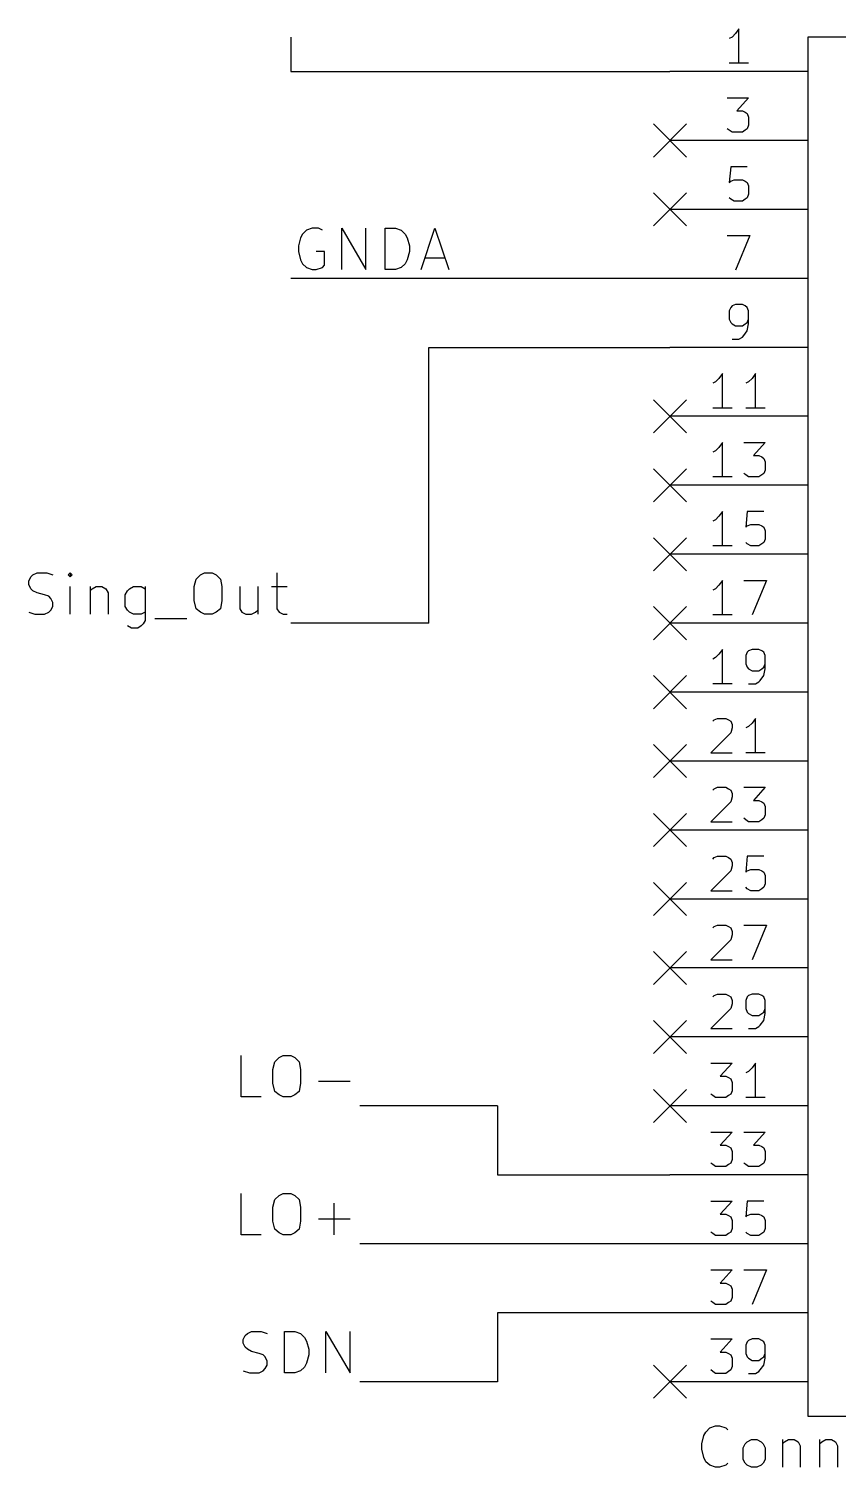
# Model space of a CAD drawing. Extents: x 10 to 287, y -200 to -10.
# Drawn here: x 221.5 to 251.3, y -113.6 to -60.7 of the extents above; entities that cross this region are included whole.
import ezdxf

# ---------------------------------------------------------------- set-up
doc = ezdxf.new("R2010")
doc.units = 0
doc.header["$MEASUREMENT"] = 0

msp = doc.modelspace()

# ---------------------------------------------------------------- linework, layer by layer
at = {"layer": 'Blue 2'}
for p, q in [((244.5, -64.1604), (245.72, -65.3796)), ((245.72, -64.1604), (244.5, -65.3796)), ((244.5, -66.7004), (245.72, -67.9196)), ((245.72, -66.7004), (244.5, -67.9196)), ((244.5, -74.3204), (245.72, -75.5396)), ((245.72, -74.3204), (244.5, -75.5396)), ((244.5, -76.8604), (245.72, -78.0796)), ((245.72, -76.8604), (244.5, -78.0796)), ((244.5, -79.4004), (245.72, -80.6196)), ((245.72, -79.4004), (244.5, -80.6196)), ((244.5, -81.9404), (245.72, -83.1596)), ((245.72, -81.9404), (244.5, -83.1596)), ((244.5, -84.4804), (245.72, -85.6996)), ((245.72, -84.4804), (244.5, -85.6996)), ((244.5, -87.0204), (245.72, -88.2396)), ((245.72, -87.0204), (244.5, -88.2396)), ((244.5, -89.5604), (245.72, -90.7796)), ((245.72, -89.5604), (244.5, -90.7796)), ((244.5, -92.1004), (245.72, -93.3196)), ((245.72, -92.1004), (244.5, -93.3196)), ((244.5, -94.6404), (245.72, -95.8596)), ((245.72, -94.6404), (244.5, -95.8596)), ((244.5, -97.1804), (245.72, -98.3996)), ((245.72, -97.1804), (244.5, -98.3996)), ((244.5, -99.7204), (245.72, -100.94)), ((245.72, -99.7204), (244.5, -100.94)), ((244.5, -109.88), (245.72, -111.1)), ((245.72, -109.88), (244.5, -111.1))]:
    msp.add_line(p, q, dxfattribs=at)
at = {"layer": 'Cyan 2'}
for p, q in [((246.431, -112.344), (246.583, -112.192)), ((246.583, -112.192), (246.786, -112.116)), ((246.786, -112.116), (246.939, -112.116)), ((246.939, -112.116), (247.167, -112.192)), ((247.167, -112.192), (247.244, -112.268)), ((246.278, -112.776), (246.355, -112.471)), ((246.278, -112.979), (246.278, -112.776)), ((246.355, -112.471), (246.431, -112.344)), ((247.802, -112.928), (247.879, -112.776)), ((247.879, -112.776), (247.955, -112.7)), ((247.955, -112.7), (248.107, -112.624)), ((248.107, -112.624), (248.31, -112.624)), ((248.31, -112.624), (248.463, -112.7)), ((248.463, -112.7), (248.539, -112.776)), ((248.539, -112.776), (248.615, -112.928)), ((249.25, -112.624), (249.25, -113.64)), ((249.25, -112.776), (249.326, -112.7)), ((249.326, -112.7), (249.479, -112.624)), ((249.479, -112.624), (249.682, -112.624)), ((249.682, -112.624), (249.834, -112.7)), ((249.834, -112.7), (249.911, -112.852)), ((249.911, -112.852), (249.911, -113.64)), ((250.622, -112.624), (250.622, -113.64)), ((250.622, -112.776), (250.698, -112.7)), ((250.698, -112.7), (250.85, -112.624)), ((250.85, -112.624), (251.054, -112.624)), ((251.054, -112.624), (251.206, -112.7)), ((251.206, -112.7), (251.282, -112.852)), ((251.282, -112.852), (251.282, -113.64)), ((246.355, -113.284), (246.278, -112.979)), ((246.431, -113.436), (246.355, -113.284)), ((247.802, -113.36), (247.802, -112.928)), ((247.879, -113.487), (247.802, -113.36)), ((248.615, -113.36), (248.539, -113.487)), ((248.615, -112.928), (248.615, -113.36)), ((246.583, -113.563), (246.431, -113.436)), ((246.786, -113.64), (246.583, -113.563)), ((246.939, -113.64), (246.786, -113.64)), ((247.167, -113.563), (246.939, -113.64)), ((247.244, -113.487), (247.167, -113.563)), ((247.955, -113.563), (247.879, -113.487)), ((248.107, -113.64), (247.955, -113.563)), ((248.31, -113.64), (248.107, -113.64)), ((248.463, -113.563), (248.31, -113.64)), ((248.539, -113.487), (248.463, -113.563))]:
    msp.add_line(p, q, dxfattribs=at)
at = {"layer": 'Green 2'}
for p, q in [((231.14, -60.96), (231.14, -62.23)), ((231.14, -62.23), (245.11, -62.23)), ((245.11, -69.85), (231.14, -69.85)), ((236.22, -82.55), (236.22, -72.39)), ((236.22, -72.39), (245.11, -72.39)), ((236.22, -82.55), (231.14, -82.55)), ((238.76, -100.33), (233.68, -100.33)), ((238.76, -100.33), (238.76, -102.87)), ((238.76, -102.87), (245.11, -102.87)), ((245.11, -105.41), (233.68, -105.41)), ((238.76, -107.95), (238.76, -110.49)), ((245.11, -107.95), (238.76, -107.95)), ((238.76, -110.49), (233.68, -110.49))]:
    msp.add_line(p, q, dxfattribs=at)
at = {"layer": 'Magenta 2'}
for p, q in [((231.572, -68.2244), (231.496, -68.3514)), ((231.724, -68.072), (231.572, -68.2244)), ((231.927, -67.9958), (231.724, -68.072)), ((232.156, -67.9958), (231.927, -67.9958)), ((232.308, -68.072), (232.156, -67.9958)), ((233.02, -69.5198), (233.02, -67.9958)), ((233.02, -67.9958), (233.909, -69.5198)), ((233.909, -69.5198), (233.909, -67.9958)), ((234.62, -69.5198), (234.62, -67.9958)), ((234.62, -67.9958), (235.001, -67.9958)), ((235.001, -67.9958), (235.204, -68.072)), ((235.204, -68.072), (235.356, -68.2244)), ((235.356, -68.2244), (235.433, -68.3514)), ((235.941, -69.5198), (236.449, -67.9958)), ((236.449, -67.9958), (236.957, -69.5198)), ((231.496, -68.3514), (231.419, -68.6562)), ((231.419, -68.6562), (231.419, -68.8594)), ((231.419, -68.8594), (231.496, -69.1642)), ((232.385, -68.8594), (232.08, -68.8594)), ((232.385, -69.3674), (232.385, -68.8594)), ((235.433, -68.3514), (235.509, -68.6562)), ((235.509, -68.8594), (235.433, -69.1642)), ((235.509, -68.6562), (235.509, -68.8594)), ((231.496, -69.1642), (231.572, -69.3166)), ((231.572, -69.3166), (231.724, -69.4436)), ((232.308, -69.4436), (232.385, -69.3674)), ((235.356, -69.3166), (235.204, -69.4436)), ((235.433, -69.1642), (235.356, -69.3166)), ((236.068, -69.088), (236.804, -69.088)), ((231.724, -69.4436), (231.927, -69.5198)), ((231.927, -69.5198), (232.08, -69.5198)), ((232.08, -69.5198), (232.308, -69.4436)), ((235.001, -69.5198), (234.62, -69.5198)), ((235.204, -69.4436), (235.001, -69.5198)), ((221.488, -81.0006), (221.564, -80.8482)), ((221.488, -81.1276), (221.488, -81.0006)), ((221.564, -80.8482), (221.64, -80.772)), ((221.64, -80.772), (221.793, -80.6958)), ((221.793, -80.6958), (222.148, -80.6958)), ((222.148, -80.6958), (222.377, -80.772)), ((223.012, -80.6958), (222.936, -80.772)), ((222.936, -80.772), (223.012, -80.8482)), ((223.088, -80.772), (223.012, -80.6958)), ((223.012, -80.6958), (223.012, -80.8482)), ((223.012, -80.8482), (223.088, -80.772)), ((227.584, -81.2038), (227.66, -80.9244)), ((227.66, -80.9244), (227.813, -80.772)), ((227.813, -80.772), (227.965, -80.6958)), ((227.965, -80.6958), (228.244, -80.6958)), ((228.244, -80.6958), (228.397, -80.772)), ((228.397, -80.772), (228.549, -80.9244)), ((228.549, -80.9244), (228.6, -81.2038)), ((230.632, -80.6958), (230.632, -82.0166)), ((221.564, -81.28), (221.488, -81.1276)), ((221.64, -81.3562), (221.564, -81.28)), ((221.793, -81.4324), (221.64, -81.3562)), ((222.072, -81.5086), (221.793, -81.4324)), ((222.225, -81.5594), (222.072, -81.5086)), ((222.301, -81.6356), (222.225, -81.5594)), ((223.012, -82.2198), (223.012, -81.2038)), ((223.749, -81.2038), (223.749, -82.2198)), ((223.749, -81.3562), (223.825, -81.28)), ((223.825, -81.28), (223.977, -81.2038)), ((223.977, -81.2038), (224.18, -81.2038)), ((224.18, -81.2038), (224.333, -81.28)), ((224.333, -81.28), (224.409, -81.4324)), ((224.409, -81.4324), (224.409, -82.2198)), ((225.044, -81.5086), (225.12, -81.3562)), ((225.044, -81.9404), (225.044, -81.5086)), ((225.12, -81.3562), (225.196, -81.28)), ((225.196, -81.28), (225.349, -81.2038)), ((225.349, -81.2038), (225.628, -81.2038)), ((225.628, -81.2038), (225.781, -81.28)), ((225.781, -81.2038), (225.781, -82.4484)), ((227.584, -81.7118), (227.584, -81.2038)), ((228.6, -81.2038), (228.6, -81.7118)), ((229.26, -81.2038), (229.26, -82.0166)), ((229.921, -81.2038), (229.921, -82.2198)), ((230.429, -81.2038), (231.013, -81.2038)), ((222.225, -82.1436), (222.301, -82.0674)), ((222.377, -81.788), (222.301, -81.6356)), ((222.301, -82.0674), (222.377, -81.9404)), ((222.377, -81.9404), (222.377, -81.788)), ((225.12, -82.0674), (225.044, -81.9404)), ((225.196, -82.1436), (225.12, -82.0674)), ((227.66, -82.0166), (227.584, -81.7118)), ((227.813, -82.1436), (227.66, -82.0166)), ((228.549, -82.0166), (228.397, -82.1436)), ((228.6, -81.7118), (228.549, -82.0166)), ((229.26, -82.0166), (229.337, -82.1436)), ((229.845, -82.1436), (229.921, -82.0674)), ((230.632, -82.0166), (230.708, -82.1436)), ((221.488, -82.1436), (221.717, -82.2198)), ((221.717, -82.2198), (222.072, -82.2198)), ((222.072, -82.2198), (222.225, -82.1436)), ((225.273, -82.7278), (225.12, -82.6516)), ((225.349, -82.2198), (225.196, -82.1436)), ((225.628, -82.2198), (225.349, -82.2198)), ((225.628, -82.6516), (225.501, -82.7278)), ((225.781, -82.1436), (225.628, -82.2198)), ((225.704, -82.5754), (225.628, -82.6516)), ((225.781, -82.4484), (225.704, -82.5754)), ((226.136, -82.3722), (227.305, -82.3722)), ((227.965, -82.2198), (227.813, -82.1436)), ((228.244, -82.2198), (227.965, -82.2198)), ((228.397, -82.1436), (228.244, -82.2198)), ((229.337, -82.1436), (229.489, -82.2198)), ((229.489, -82.2198), (229.692, -82.2198)), ((229.692, -82.2198), (229.845, -82.1436)), ((230.708, -82.1436), (230.861, -82.2198)), ((230.861, -82.2198), (231.013, -82.2198)), ((225.501, -82.7278), (225.273, -82.7278)), ((229.311, -99.9998), (229.311, -98.4758)), ((230.708, -98.552), (230.861, -98.4758)), ((230.861, -98.4758), (231.14, -98.4758)), ((231.14, -98.4758), (231.292, -98.552)), ((230.48, -98.9838), (230.556, -98.7044)), ((230.48, -99.4918), (230.48, -98.9838)), ((230.556, -98.7044), (230.708, -98.552)), ((231.292, -98.552), (231.445, -98.7044)), ((231.445, -98.7044), (231.496, -98.9838)), ((231.496, -98.9838), (231.496, -99.4918)), ((230.556, -99.7966), (230.48, -99.4918)), ((231.496, -99.4918), (231.445, -99.7966)), ((232.156, -99.4156), (233.324, -99.4156)), ((230.048, -99.9998), (229.311, -99.9998)), ((230.708, -99.9236), (230.556, -99.7966)), ((230.861, -99.9998), (230.708, -99.9236)), ((231.14, -99.9998), (230.861, -99.9998)), ((231.292, -99.9236), (231.14, -99.9998)), ((231.445, -99.7966), (231.292, -99.9236)), ((229.311, -105.08), (229.311, -103.556)), ((230.48, -104.064), (230.556, -103.784)), ((230.556, -103.784), (230.708, -103.632)), ((230.708, -103.632), (230.861, -103.556)), ((230.861, -103.556), (231.14, -103.556)), ((231.14, -103.556), (231.292, -103.632)), ((231.292, -103.632), (231.445, -103.784)), ((231.445, -103.784), (231.496, -104.064)), ((230.48, -104.572), (230.48, -104.064)), ((231.496, -104.064), (231.496, -104.572)), ((232.74, -105.08), (232.74, -103.911)), ((230.556, -104.877), (230.48, -104.572)), ((230.708, -105.004), (230.556, -104.877)), ((231.445, -104.877), (231.292, -105.004)), ((231.496, -104.572), (231.445, -104.877)), ((232.156, -104.496), (233.324, -104.496)), ((230.048, -105.08), (229.311, -105.08)), ((230.861, -105.08), (230.708, -105.004)), ((231.14, -105.08), (230.861, -105.08)), ((231.292, -105.004), (231.14, -105.08)), ((229.387, -108.941), (229.464, -108.788)), ((229.387, -109.068), (229.387, -108.941)), ((229.464, -109.22), (229.387, -109.068)), ((229.464, -108.788), (229.54, -108.712)), ((229.54, -108.712), (229.692, -108.636)), ((229.692, -108.636), (230.048, -108.636)), ((230.048, -108.636), (230.276, -108.712)), ((230.911, -110.16), (230.911, -108.636)), ((230.911, -108.636), (231.292, -108.636)), ((231.292, -108.636), (231.496, -108.712)), ((231.496, -108.712), (231.648, -108.864)), ((231.648, -108.864), (231.724, -108.991)), ((231.724, -108.991), (231.8, -109.296)), ((232.435, -110.16), (232.435, -108.636)), ((232.435, -108.636), (233.324, -110.16)), ((233.324, -110.16), (233.324, -108.636)), ((229.54, -109.296), (229.464, -109.22)), ((229.692, -109.372), (229.54, -109.296)), ((229.972, -109.449), (229.692, -109.372)), ((230.124, -109.499), (229.972, -109.449)), ((230.2, -109.576), (230.124, -109.499)), ((230.276, -109.728), (230.2, -109.576)), ((231.8, -109.499), (231.724, -109.804)), ((231.8, -109.296), (231.8, -109.499)), ((229.387, -110.084), (229.616, -110.16)), ((229.616, -110.16), (229.972, -110.16)), ((229.972, -110.16), (230.124, -110.084)), ((230.124, -110.084), (230.2, -110.007)), ((230.2, -110.007), (230.276, -109.88)), ((230.276, -109.88), (230.276, -109.728)), ((231.292, -110.16), (230.911, -110.16)), ((231.496, -110.084), (231.292, -110.16)), ((231.648, -109.957), (231.496, -110.084)), ((231.724, -109.804), (231.648, -109.957))]:
    msp.add_line(p, q, dxfattribs=at)
at = {"layer": 'Red 2'}
for p, q in [((247.523, -60.833), (247.396, -60.96)), ((247.65, -60.6552), (247.523, -60.833)), ((247.65, -61.9252), (247.65, -60.6552)), ((247.396, -60.96), (247.294, -61.0108)), ((250.19, -60.96), (250.19, -111.76)), ((270.51, -60.96), (250.19, -60.96)), ((248.006, -61.9252), (247.294, -61.9252)), ((250.19, -62.23), (245.11, -62.23)), ((247.218, -63.1952), (248.006, -63.1952)), ((248.006, -63.1952), (247.574, -63.6778)), ((247.574, -63.6778), (247.777, -63.6778)), ((247.777, -63.6778), (247.879, -63.7286)), ((247.879, -63.7286), (247.955, -63.7794)), ((247.955, -63.7794), (248.006, -63.9064)), ((248.006, -63.9064), (248.006, -64.2112)), ((247.294, -64.389), (247.218, -64.3382)), ((247.396, -64.4652), (247.294, -64.389)), ((247.777, -64.4652), (247.396, -64.4652)), ((247.879, -64.389), (247.777, -64.4652)), ((247.955, -64.3382), (247.879, -64.389)), ((248.006, -64.2112), (247.955, -64.3382)), ((250.19, -64.77), (245.11, -64.77)), ((247.345, -65.7352), (247.294, -66.3194)), ((247.955, -65.7352), (247.345, -65.7352)), ((247.345, -66.2686), (247.472, -66.2178)), ((247.472, -66.2178), (247.777, -66.2178)), ((247.777, -66.2178), (247.879, -66.2686)), ((247.294, -66.3194), (247.345, -66.2686)), ((247.879, -66.2686), (247.955, -66.3194)), ((247.955, -66.3194), (248.006, -66.4464)), ((248.006, -66.7512), (247.955, -66.8782)), ((248.006, -66.4464), (248.006, -66.7512)), ((247.345, -66.929), (247.294, -66.8782)), ((247.472, -67.0052), (247.345, -66.929)), ((247.777, -67.0052), (247.472, -67.0052)), ((247.879, -66.929), (247.777, -67.0052)), ((247.955, -66.8782), (247.879, -66.929)), ((250.19, -67.31), (245.11, -67.31)), ((247.218, -68.2752), (248.056, -68.2752)), ((248.056, -68.2752), (247.523, -69.5452)), ((250.19, -69.85), (245.11, -69.85)), ((247.345, -70.9168), (247.294, -71.0438)), ((247.396, -70.866), (247.345, -70.9168)), ((247.523, -70.8152), (247.396, -70.866)), ((247.777, -70.8152), (247.523, -70.8152)), ((247.879, -70.866), (247.777, -70.8152)), ((247.955, -70.9168), (247.879, -70.866)), ((248.006, -71.0438), (247.955, -70.9168)), ((247.294, -71.0438), (247.294, -71.3486)), ((247.294, -71.3486), (247.345, -71.4756)), ((247.345, -71.4756), (247.396, -71.5264)), ((247.396, -71.5264), (247.523, -71.6026)), ((247.777, -71.6026), (247.879, -71.5264)), ((247.879, -71.5264), (247.955, -71.4756)), ((247.955, -71.4756), (248.006, -71.3486)), ((247.955, -71.7804), (248.006, -71.5264)), ((248.006, -71.5264), (248.006, -71.0438)), ((247.523, -71.6026), (247.777, -71.6026)), ((247.65, -72.0852), (247.777, -72.009)), ((247.777, -72.009), (247.828, -71.9582)), ((247.828, -71.9582), (247.955, -71.7804)), ((250.19, -72.39), (245.11, -72.39)), ((247.396, -72.0852), (247.65, -72.0852)), ((246.913, -73.533), (246.786, -73.66)), ((247.04, -73.3552), (246.913, -73.533)), ((247.04, -74.6252), (247.04, -73.3552)), ((248.133, -73.533), (248.006, -73.66)), ((248.26, -73.3552), (248.133, -73.533)), ((248.26, -74.6252), (248.26, -73.3552)), ((246.786, -73.66), (246.685, -73.7108)), ((248.006, -73.66), (247.904, -73.7108)), ((247.396, -74.6252), (246.685, -74.6252)), ((248.615, -74.6252), (247.904, -74.6252)), ((250.19, -74.93), (245.11, -74.93)), ((246.786, -76.2), (246.685, -76.2508)), ((246.913, -76.073), (246.786, -76.2)), ((247.04, -75.8952), (246.913, -76.073)), ((247.04, -77.1652), (247.04, -75.8952)), ((247.828, -75.8952), (248.615, -75.8952)), ((248.615, -75.8952), (248.183, -76.3778)), ((248.183, -76.3778), (248.387, -76.3778)), ((248.387, -76.3778), (248.488, -76.4286)), ((248.488, -76.4286), (248.564, -76.4794)), ((248.564, -76.4794), (248.615, -76.6064)), ((248.615, -76.6064), (248.615, -76.9112)), ((247.396, -77.1652), (246.685, -77.1652)), ((247.904, -77.089), (247.828, -77.0382)), ((248.006, -77.1652), (247.904, -77.089)), ((248.387, -77.1652), (248.006, -77.1652)), ((248.488, -77.089), (248.387, -77.1652)), ((248.564, -77.0382), (248.488, -77.089)), ((248.615, -76.9112), (248.564, -77.0382)), ((250.19, -77.47), (245.11, -77.47)), ((246.786, -78.74), (246.685, -78.7908)), ((246.913, -78.613), (246.786, -78.74)), ((247.04, -78.4352), (246.913, -78.613)), ((247.04, -79.7052), (247.04, -78.4352)), ((247.955, -78.4352), (247.904, -79.0194)), ((248.564, -78.4352), (247.955, -78.4352)), ((247.955, -78.9686), (248.082, -78.9178)), ((248.082, -78.9178), (248.387, -78.9178)), ((248.387, -78.9178), (248.488, -78.9686)), ((247.904, -79.0194), (247.955, -78.9686)), ((248.488, -78.9686), (248.564, -79.0194)), ((248.564, -79.0194), (248.615, -79.1464)), ((248.615, -79.4512), (248.564, -79.5782)), ((248.615, -79.1464), (248.615, -79.4512)), ((247.396, -79.7052), (246.685, -79.7052)), ((247.955, -79.629), (247.904, -79.5782)), ((248.082, -79.7052), (247.955, -79.629)), ((248.387, -79.7052), (248.082, -79.7052)), ((248.488, -79.629), (248.387, -79.7052)), ((248.564, -79.5782), (248.488, -79.629)), ((250.19, -80.01), (245.11, -80.01)), ((247.04, -80.9752), (246.913, -81.153)), ((247.04, -82.2452), (247.04, -80.9752)), ((247.828, -80.9752), (248.666, -80.9752)), ((248.666, -80.9752), (248.133, -82.2452)), ((246.786, -81.28), (246.685, -81.3308)), ((246.913, -81.153), (246.786, -81.28)), ((250.19, -82.55), (245.11, -82.55)), ((247.396, -82.2452), (246.685, -82.2452)), ((246.913, -83.693), (246.786, -83.82)), ((247.04, -83.5152), (246.913, -83.693)), ((247.04, -84.7852), (247.04, -83.5152)), ((247.955, -83.6168), (247.904, -83.7438)), ((248.006, -83.566), (247.955, -83.6168)), ((248.133, -83.5152), (248.006, -83.566)), ((248.387, -83.5152), (248.133, -83.5152)), ((248.488, -83.566), (248.387, -83.5152)), ((248.564, -83.6168), (248.488, -83.566)), ((248.615, -83.7438), (248.564, -83.6168)), ((246.786, -83.82), (246.685, -83.8708)), ((247.904, -83.7438), (247.904, -84.0486)), ((247.904, -84.0486), (247.955, -84.1756)), ((247.955, -84.1756), (248.006, -84.2264)), ((248.006, -84.2264), (248.133, -84.3026)), ((248.387, -84.3026), (248.488, -84.2264)), ((248.488, -84.2264), (248.564, -84.1756)), ((248.564, -84.1756), (248.615, -84.0486)), ((248.564, -84.4804), (248.615, -84.2264)), ((248.615, -84.2264), (248.615, -83.7438)), ((248.133, -84.3026), (248.387, -84.3026)), ((248.26, -84.7852), (248.387, -84.709)), ((248.387, -84.709), (248.437, -84.6582)), ((248.437, -84.6582), (248.564, -84.4804)), ((250.19, -85.09), (245.11, -85.09)), ((247.396, -84.7852), (246.685, -84.7852)), ((248.006, -84.7852), (248.26, -84.7852)), ((246.685, -86.1568), (246.736, -86.106)), ((246.736, -86.106), (246.863, -86.0552)), ((246.863, -86.0552), (247.167, -86.0552)), ((247.167, -86.0552), (247.269, -86.106)), ((247.269, -86.106), (247.345, -86.1568)), ((247.345, -86.1568), (247.396, -86.2838)), ((247.396, -86.2838), (247.396, -86.4108)), ((248.006, -86.36), (247.904, -86.4108)), ((248.133, -86.233), (248.006, -86.36)), ((248.26, -86.0552), (248.133, -86.233)), ((248.26, -87.3252), (248.26, -86.0552)), ((247.345, -86.5886), (246.609, -87.3252)), ((247.396, -86.4108), (247.345, -86.5886)), ((246.609, -87.3252), (247.396, -87.3252)), ((248.615, -87.3252), (247.904, -87.3252)), ((250.19, -87.63), (245.11, -87.63)), ((246.685, -88.6968), (246.736, -88.646)), ((246.736, -88.646), (246.863, -88.5952)), ((246.863, -88.5952), (247.167, -88.5952)), ((247.167, -88.5952), (247.269, -88.646)), ((247.269, -88.646), (247.345, -88.6968)), ((247.345, -88.6968), (247.396, -88.8238)), ((247.396, -88.9508), (247.345, -89.1286)), ((247.396, -88.8238), (247.396, -88.9508)), ((247.828, -88.5952), (248.615, -88.5952)), ((248.615, -88.5952), (248.183, -89.0778)), ((247.345, -89.1286), (246.609, -89.8652)), ((248.183, -89.0778), (248.387, -89.0778)), ((248.387, -89.0778), (248.488, -89.1286)), ((248.488, -89.1286), (248.564, -89.1794)), ((248.564, -89.1794), (248.615, -89.3064)), ((248.615, -89.3064), (248.615, -89.6112)), ((246.609, -89.8652), (247.396, -89.8652)), ((247.904, -89.789), (247.828, -89.7382)), ((248.006, -89.8652), (247.904, -89.789)), ((248.387, -89.8652), (248.006, -89.8652)), ((248.488, -89.789), (248.387, -89.8652)), ((248.564, -89.7382), (248.488, -89.789)), ((248.615, -89.6112), (248.564, -89.7382)), ((250.19, -90.17), (245.11, -90.17)), ((246.685, -91.2368), (246.736, -91.186)), ((246.736, -91.186), (246.863, -91.1352)), ((246.863, -91.1352), (247.167, -91.1352)), ((247.167, -91.1352), (247.269, -91.186)), ((247.269, -91.186), (247.345, -91.2368)), ((247.345, -91.2368), (247.396, -91.3638)), ((247.396, -91.4908), (247.345, -91.6686)), ((247.396, -91.3638), (247.396, -91.4908)), ((247.955, -91.1352), (247.904, -91.7194)), ((248.564, -91.1352), (247.955, -91.1352)), ((247.955, -91.6686), (248.082, -91.6178)), ((248.082, -91.6178), (248.387, -91.6178)), ((248.387, -91.6178), (248.488, -91.6686)), ((247.345, -91.6686), (246.609, -92.4052)), ((247.904, -91.7194), (247.955, -91.6686)), ((248.488, -91.6686), (248.564, -91.7194)), ((248.564, -91.7194), (248.615, -91.8464)), ((248.615, -92.1512), (248.564, -92.2782)), ((248.615, -91.8464), (248.615, -92.1512)), ((250.19, -92.71), (245.11, -92.71)), ((246.609, -92.4052), (247.396, -92.4052)), ((247.955, -92.329), (247.904, -92.2782)), ((248.082, -92.4052), (247.955, -92.329)), ((248.387, -92.4052), (248.082, -92.4052)), ((248.488, -92.329), (248.387, -92.4052)), ((248.564, -92.2782), (248.488, -92.329)), ((246.685, -93.7768), (246.736, -93.726)), ((246.736, -93.726), (246.863, -93.6752)), ((246.863, -93.6752), (247.167, -93.6752)), ((247.167, -93.6752), (247.269, -93.726)), ((247.269, -93.726), (247.345, -93.7768)), ((247.345, -93.7768), (247.396, -93.9038)), ((247.828, -93.6752), (248.666, -93.6752)), ((248.666, -93.6752), (248.133, -94.9452)), ((247.345, -94.2086), (246.609, -94.9452)), ((247.396, -94.0308), (247.345, -94.2086)), ((247.396, -93.9038), (247.396, -94.0308)), ((250.19, -95.25), (245.11, -95.25)), ((246.609, -94.9452), (247.396, -94.9452)), ((246.685, -96.3168), (246.736, -96.266)), ((246.736, -96.266), (246.863, -96.2152)), ((246.863, -96.2152), (247.167, -96.2152)), ((247.167, -96.2152), (247.269, -96.266)), ((247.269, -96.266), (247.345, -96.3168)), ((247.345, -96.3168), (247.396, -96.4438)), ((247.955, -96.3168), (247.904, -96.4438)), ((248.006, -96.266), (247.955, -96.3168)), ((248.133, -96.2152), (248.006, -96.266)), ((248.387, -96.2152), (248.133, -96.2152)), ((248.488, -96.266), (248.387, -96.2152)), ((248.564, -96.3168), (248.488, -96.266)), ((248.615, -96.4438), (248.564, -96.3168)), ((247.345, -96.7486), (246.609, -97.4852)), ((247.396, -96.5708), (247.345, -96.7486)), ((247.396, -96.4438), (247.396, -96.5708)), ((247.904, -96.4438), (247.904, -96.7486)), ((247.904, -96.7486), (247.955, -96.8756)), ((247.955, -96.8756), (248.006, -96.9264)), ((248.006, -96.9264), (248.133, -97.0026)), ((248.387, -97.0026), (248.488, -96.9264)), ((248.488, -96.9264), (248.564, -96.8756)), ((248.564, -96.8756), (248.615, -96.7486)), ((248.564, -97.1804), (248.615, -96.9264)), ((248.615, -96.9264), (248.615, -96.4438)), ((246.609, -97.4852), (247.396, -97.4852)), ((248.006, -97.4852), (248.26, -97.4852)), ((248.133, -97.0026), (248.387, -97.0026)), ((248.26, -97.4852), (248.387, -97.409)), ((248.387, -97.409), (248.437, -97.3582)), ((248.437, -97.3582), (248.564, -97.1804)), ((250.19, -97.79), (245.11, -97.79)), ((246.609, -98.7552), (247.396, -98.7552)), ((247.396, -98.7552), (246.964, -99.2378)), ((248.006, -99.06), (247.904, -99.1108)), ((248.133, -98.933), (248.006, -99.06)), ((248.26, -98.7552), (248.133, -98.933)), ((248.26, -100.025), (248.26, -98.7552)), ((246.964, -99.2378), (247.167, -99.2378)), ((247.167, -99.2378), (247.269, -99.2886)), ((247.269, -99.2886), (247.345, -99.3394)), ((247.345, -99.3394), (247.396, -99.4664)), ((247.396, -99.4664), (247.396, -99.7712)), ((246.685, -99.949), (246.609, -99.8982)), ((246.786, -100.025), (246.685, -99.949)), ((247.167, -100.025), (246.786, -100.025)), ((247.269, -99.949), (247.167, -100.025)), ((247.345, -99.8982), (247.269, -99.949)), ((247.396, -99.7712), (247.345, -99.8982)), ((248.615, -100.025), (247.904, -100.025)), ((250.19, -100.33), (245.11, -100.33)), ((246.609, -101.295), (247.396, -101.295)), ((247.396, -101.295), (246.964, -101.778)), ((247.828, -101.295), (248.615, -101.295)), ((248.615, -101.295), (248.183, -101.778)), ((246.964, -101.778), (247.167, -101.778)), ((247.167, -101.778), (247.269, -101.829)), ((247.269, -101.829), (247.345, -101.879)), ((247.345, -101.879), (247.396, -102.006)), ((247.396, -102.006), (247.396, -102.311)), ((248.183, -101.778), (248.387, -101.778)), ((248.387, -101.778), (248.488, -101.829)), ((248.488, -101.829), (248.564, -101.879)), ((248.564, -101.879), (248.615, -102.006)), ((248.615, -102.006), (248.615, -102.311)), ((246.685, -102.489), (246.609, -102.438)), ((246.786, -102.565), (246.685, -102.489)), ((247.167, -102.565), (246.786, -102.565)), ((247.269, -102.489), (247.167, -102.565)), ((247.345, -102.438), (247.269, -102.489)), ((247.396, -102.311), (247.345, -102.438)), ((247.904, -102.489), (247.828, -102.438)), ((248.006, -102.565), (247.904, -102.489)), ((248.387, -102.565), (248.006, -102.565)), ((248.488, -102.489), (248.387, -102.565)), ((248.564, -102.438), (248.488, -102.489)), ((248.615, -102.311), (248.564, -102.438)), ((250.19, -102.87), (245.11, -102.87)), ((246.609, -103.835), (247.396, -103.835)), ((247.396, -103.835), (246.964, -104.318)), ((247.955, -103.835), (247.904, -104.419)), ((248.564, -103.835), (247.955, -103.835)), ((246.964, -104.318), (247.167, -104.318)), ((247.167, -104.318), (247.269, -104.369)), ((247.269, -104.369), (247.345, -104.419)), ((247.904, -104.419), (247.955, -104.369)), ((247.955, -104.369), (248.082, -104.318)), ((248.082, -104.318), (248.387, -104.318)), ((248.387, -104.318), (248.488, -104.369)), ((248.488, -104.369), (248.564, -104.419)), ((247.345, -104.419), (247.396, -104.546)), ((247.396, -104.851), (247.345, -104.978)), ((247.396, -104.546), (247.396, -104.851)), ((248.564, -104.419), (248.615, -104.546)), ((248.615, -104.851), (248.564, -104.978)), ((248.615, -104.546), (248.615, -104.851)), ((250.19, -105.41), (245.11, -105.41)), ((246.685, -105.029), (246.609, -104.978)), ((246.786, -105.105), (246.685, -105.029)), ((247.167, -105.105), (246.786, -105.105)), ((247.269, -105.029), (247.167, -105.105)), ((247.345, -104.978), (247.269, -105.029)), ((247.955, -105.029), (247.904, -104.978)), ((248.082, -105.105), (247.955, -105.029)), ((248.387, -105.105), (248.082, -105.105)), ((248.488, -105.029), (248.387, -105.105)), ((248.564, -104.978), (248.488, -105.029)), ((246.609, -106.375), (247.396, -106.375)), ((247.396, -106.375), (246.964, -106.858)), ((247.828, -106.375), (248.666, -106.375)), ((248.666, -106.375), (248.133, -107.645)), ((246.964, -106.858), (247.167, -106.858)), ((247.167, -106.858), (247.269, -106.909)), ((247.269, -106.909), (247.345, -106.959)), ((247.345, -106.959), (247.396, -107.086)), ((246.685, -107.569), (246.609, -107.518)), ((247.345, -107.518), (247.269, -107.569)), ((247.396, -107.391), (247.345, -107.518)), ((247.396, -107.086), (247.396, -107.391)), ((250.19, -107.95), (245.11, -107.95)), ((246.786, -107.645), (246.685, -107.569)), ((247.167, -107.645), (246.786, -107.645)), ((247.269, -107.569), (247.167, -107.645)), ((246.609, -108.915), (247.396, -108.915)), ((247.396, -108.915), (246.964, -109.398)), ((247.955, -109.017), (247.904, -109.144)), ((247.904, -109.144), (247.904, -109.449)), ((248.006, -108.966), (247.955, -109.017)), ((248.133, -108.915), (248.006, -108.966)), ((248.387, -108.915), (248.133, -108.915)), ((248.488, -108.966), (248.387, -108.915)), ((248.564, -109.017), (248.488, -108.966)), ((248.615, -109.144), (248.564, -109.017)), ((248.615, -109.626), (248.615, -109.144)), ((246.964, -109.398), (247.167, -109.398)), ((247.167, -109.398), (247.269, -109.449)), ((247.269, -109.449), (247.345, -109.499)), ((247.345, -109.499), (247.396, -109.626)), ((247.396, -109.626), (247.396, -109.931)), ((247.904, -109.449), (247.955, -109.576)), ((247.955, -109.576), (248.006, -109.626)), ((248.006, -109.626), (248.133, -109.703)), ((248.387, -109.703), (248.488, -109.626)), ((248.488, -109.626), (248.564, -109.576)), ((248.564, -109.576), (248.615, -109.449)), ((248.564, -109.88), (248.615, -109.626)), ((246.685, -110.109), (246.609, -110.058)), ((246.786, -110.185), (246.685, -110.109)), ((247.167, -110.185), (246.786, -110.185)), ((247.269, -110.109), (247.167, -110.185)), ((247.345, -110.058), (247.269, -110.109)), ((247.396, -109.931), (247.345, -110.058)), ((248.006, -110.185), (248.26, -110.185)), ((248.133, -109.703), (248.387, -109.703)), ((248.26, -110.185), (248.387, -110.109)), ((248.387, -110.109), (248.437, -110.058)), ((248.437, -110.058), (248.564, -109.88)), ((250.19, -110.49), (245.11, -110.49)), ((250.19, -111.76), (270.51, -111.76))]:
    msp.add_line(p, q, dxfattribs=at)

doc.saveas('drawing.dxf')
